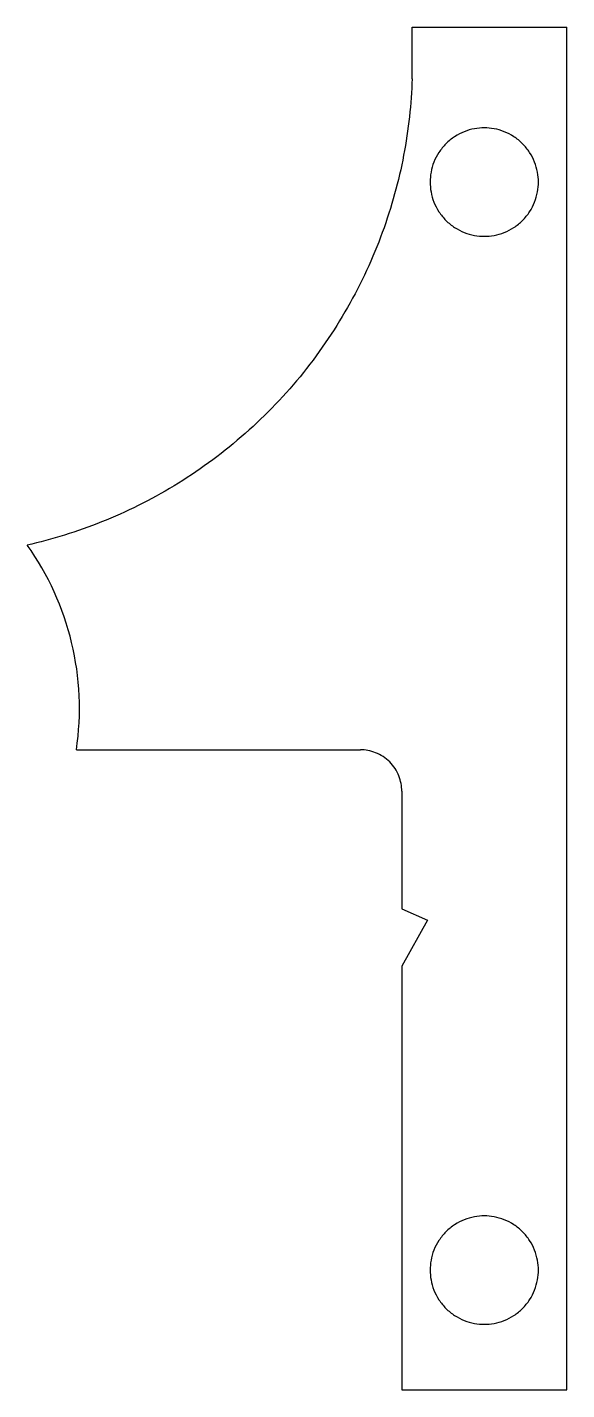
# Model space of a CAD drawing. Header units: millimetres. Extents: x 264 to 316, y 211 to 343.
import ezdxf

# ---------------------------------------------------------------- set-up
doc = ezdxf.new("R2010")
doc.units = ezdxf.units.MM

msp = doc.modelspace()

# ---------------------------------------------------------------- linework, layer by layer
at = {"color": 7, "linetype": 'Continuous', "lineweight": 25}
for p, q in [((301.43, 338.2), (301.43, 343.2)), ((301.43, 343.2), (316.43, 343.2)), ((316.43, 211.2), (316.43, 343.2)), ((268.88, 273.2), (296.43, 273.2)), ((300.43, 269.2), (300.43, 257.8)), ((300.43, 257.8), (302.93, 256.7)), ((302.93, 256.7), (300.43, 252.23)), ((300.43, 252.23), (300.43, 211.2)), ((300.43, 211.2), (316.43, 211.2))]:
    msp.add_line(p, q, dxfattribs=at)
msp.add_arc((241.91, 277.21), 27.27, 351.5459, 35.4692, dxfattribs=at)
for points, knots in [([(301.43, 338.2), (301.35, 335.78), (301.09, 333.3), (300.14, 328.3), (299.45, 325.79), (297.64, 320.84), (296.51, 318.4), (293.84, 313.71), (292.3, 311.45), (288.83, 307.24), (286.92, 305.28), (282.82, 301.74), (280.63, 300.15), (276.08, 297.4), (273.72, 296.23), (268.94, 294.32), (266.52, 293.58), (264.12, 293.03)], [0, 0, 0, 0, 0.125, 0.125, 0.25, 0.25, 0.375, 0.375, 0.5, 0.5, 0.625, 0.625, 0.75, 0.75, 0.875, 0.875, 1, 1, 1, 1]), ([(303.18, 328.2), (303.18, 328.82), (303.29, 329.49), (303.68, 330.46), (303.84, 330.77), (304.23, 331.37), (304.46, 331.66), (304.97, 332.17), (305.26, 332.4), (305.86, 332.79), (306.17, 332.95), (307.14, 333.34), (307.81, 333.45), (309.05, 333.45), (309.72, 333.34), (310.69, 332.95), (311, 332.79), (311.6, 332.4), (311.89, 332.17), (312.4, 331.66), (312.63, 331.37), (313.02, 330.77), (313.18, 330.46), (313.57, 329.49), (313.68, 328.82), (313.68, 327.58), (313.57, 326.91), (313.18, 325.94), (313.02, 325.63), (312.63, 325.03), (312.4, 324.74), (311.89, 324.23), (311.6, 324), (311, 323.61), (310.69, 323.45), (309.72, 323.06), (309.05, 322.95), (307.81, 322.95), (307.14, 323.06), (306.17, 323.45), (305.86, 323.61), (305.26, 324), (304.97, 324.23), (304.46, 324.74), (304.23, 325.03), (303.84, 325.63), (303.68, 325.94), (303.29, 326.91), (303.18, 327.58), (303.18, 328.2)], [0, 0, 0, 0, 0.0625, 0.0625, 0.09375, 0.09375, 0.125, 0.125, 0.15625, 0.15625, 0.1875, 0.1875, 0.25, 0.25, 0.3125, 0.3125, 0.34375, 0.34375, 0.375, 0.375, 0.40625, 0.40625, 0.4375, 0.4375, 0.5, 0.5, 0.5625, 0.5625, 0.59375, 0.59375, 0.625, 0.625, 0.65625, 0.65625, 0.6875, 0.6875, 0.75, 0.75, 0.8125, 0.8125, 0.84375, 0.84375, 0.875, 0.875, 0.90625, 0.90625, 0.9375, 0.9375, 1, 1, 1, 1]), ([(300.43, 269.2), (300.43, 269.67), (300.34, 270.18), (299.95, 271.16), (299.65, 271.64), (298.87, 272.42), (298.39, 272.72), (297.41, 273.11), (296.9, 273.2), (296.43, 273.2)], [0, 0, 0, 0, 0.25, 0.25, 0.5, 0.5, 0.75, 0.75, 1, 1, 1, 1]), ([(303.18, 222.79), (303.18, 223.41), (303.29, 224.08), (303.68, 225.05), (303.84, 225.36), (304.23, 225.96), (304.46, 226.25), (304.97, 226.76), (305.26, 226.99), (305.86, 227.38), (306.17, 227.54), (307.14, 227.93), (307.81, 228.04), (309.05, 228.04), (309.72, 227.93), (310.69, 227.54), (311, 227.38), (311.6, 226.99), (311.89, 226.76), (312.4, 226.25), (312.63, 225.96), (313.02, 225.36), (313.18, 225.05), (313.57, 224.08), (313.68, 223.41), (313.68, 222.17), (313.57, 221.51), (313.18, 220.54), (313.02, 220.22), (312.63, 219.62), (312.4, 219.34), (311.89, 218.82), (311.6, 218.59), (311, 218.2), (310.69, 218.04), (309.72, 217.65), (309.05, 217.54), (307.81, 217.54), (307.14, 217.65), (306.17, 218.04), (305.86, 218.2), (305.26, 218.59), (304.97, 218.82), (304.46, 219.34), (304.23, 219.62), (303.84, 220.22), (303.68, 220.54), (303.29, 221.51), (303.18, 222.17), (303.18, 222.79)], [0, 0, 0, 0, 0.0625, 0.0625, 0.09375, 0.09375, 0.125, 0.125, 0.15625, 0.15625, 0.1875, 0.1875, 0.25, 0.25, 0.3125, 0.3125, 0.34375, 0.34375, 0.375, 0.375, 0.40625, 0.40625, 0.4375, 0.4375, 0.5, 0.5, 0.5625, 0.5625, 0.59375, 0.59375, 0.625, 0.625, 0.65625, 0.65625, 0.6875, 0.6875, 0.75, 0.75, 0.8125, 0.8125, 0.84375, 0.84375, 0.875, 0.875, 0.90625, 0.90625, 0.9375, 0.9375, 1, 1, 1, 1])]:
    msp.add_open_spline(points, degree=3, knots=knots, dxfattribs=at)

doc.saveas('drawing.dxf')
